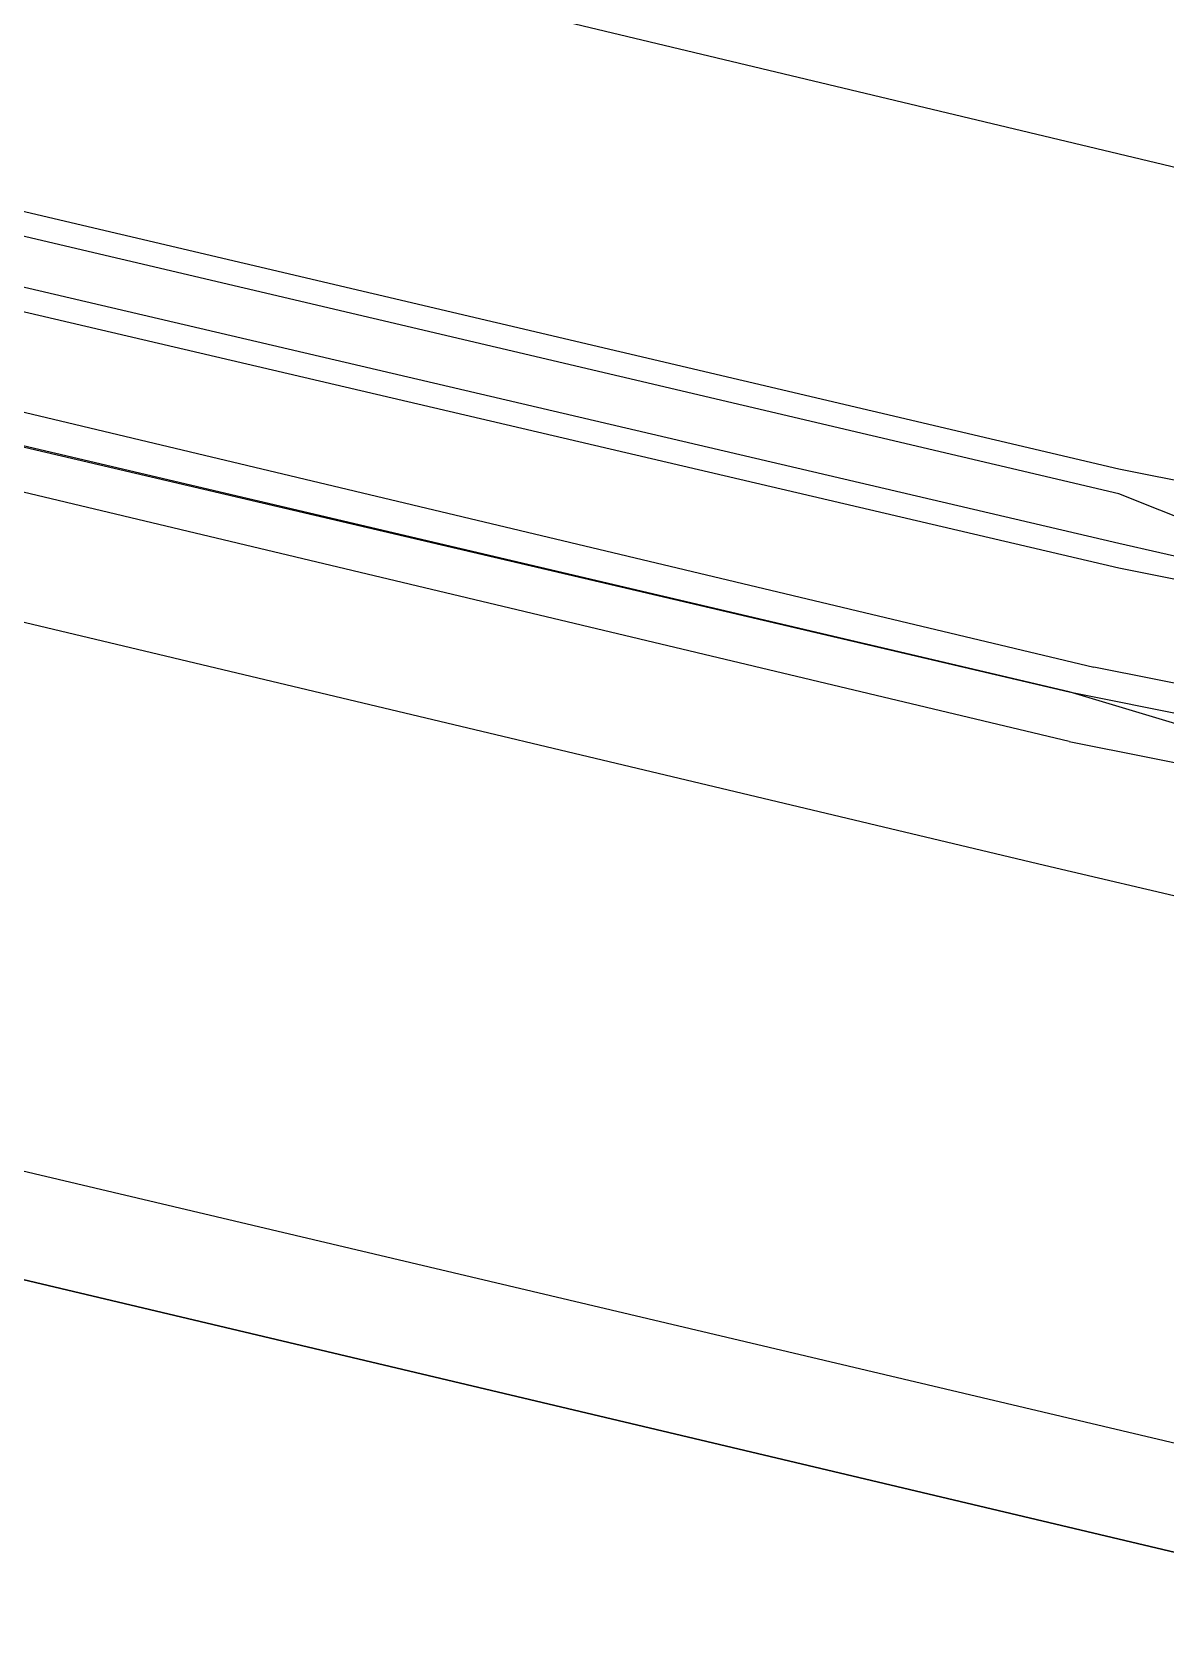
# Model space of a CAD drawing. Header units: feet. Extents: x -84 to 198, y -22 to 181.
# Drawn here: x 83.962 to 84.572, y 15.683 to 16.546 of the extents above; entities that cross this region are included whole.
import ezdxf

# ---------------------------------------------------------------- set-up
doc = ezdxf.new("R2010")
doc.units = ezdxf.units.FT
doc.layers.add('A-LINEA', color=7, linetype='CONTINUOUS')

msp = doc.modelspace()

# ---------------------------------------------------------------- linework, layer by layer
at = {"layer": 'A-LINEA'}
for p, q in [((77.3867, 17.4311), (89.6, 14.5378)), ((77.7333, 17.4044), (84.84, 15.7244)), ((84.5867, 16.4711), (81.4667, 17.2178)), ((84.5467, 16.3111), (81.4267, 17.0444)), ((84.5467, 16.2978), (81.4267, 17.0311)), ((84.5467, 16.2711), (81.4133, 17.0044)), ((84.5467, 16.2578), (81.4133, 16.9911)), ((81.3733, 16.8444), (84.5067, 16.0978)), ((84.6133, 16.2978), (84.5467, 16.3111)), ((84.6133, 16.2711), (84.5467, 16.2978)), ((84.72, 16.2311), (84.5467, 16.2711)), ((84.5067, 16.0978), (84.9067, 16.0044))]:
    msp.add_line(p, q, dxfattribs=at)
for points in [[(126.2667, 36.6311), (119.2267, 38.2978), (119.16, 37.9644), (109.12, 40.3378), (105.48, 24.9378), (96.3733, 27.2578), (96.2667, 26.7644), (92.6933, 27.6178), (92.1333, 25.2311), (89.6, 14.5378), (77.3867, 17.4311), (77.2267, 16.7778), (73.6667, 17.6178), (72.7067, 13.6044), (71.9067, 10.1778)], [(84.52, 16.1644), (81.3333, 16.9244), (81.3333, 16.9378), (84.52, 16.1911), (81.3467, 16.9378), (81.3333, 16.9511), (81.3467, 16.9644), (84.5333, 16.2044)], [(84.6133, 16.2311), (84.6133, 16.2311), (84.6133, 16.2444), (84.5467, 16.2578)], [(84.52, 16.1644), (84.6533, 16.1378), (84.6533, 16.1511), (84.52, 16.1911), (84.6533, 16.1644), (84.6667, 16.1644), (84.6667, 16.1778), (84.5333, 16.2044)]]:
    msp.add_lwpolyline(points, dxfattribs=at)

doc.saveas('drawing.dxf')
